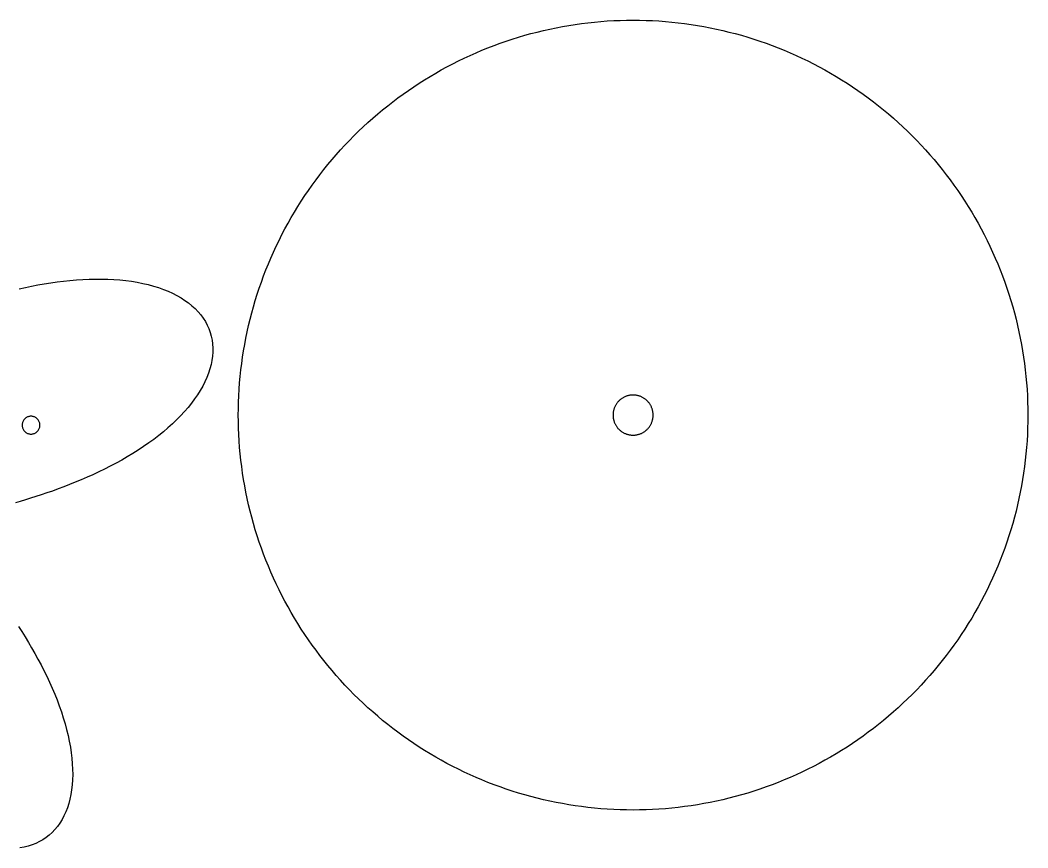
# Model space of a CAD drawing. Header units: millimetres. Extents: x 0 to 411, y 14 to 280.
# Drawn here: x 253 to 411.3, y 150.1 to 280 of the extents above; entities that cross this region are included whole.
import ezdxf

# ---------------------------------------------------------------- set-up
doc = ezdxf.new("R2010")
doc.units = ezdxf.units.MM
doc.layers.add('CUT', color=1, linetype='Continuous')

msp = doc.modelspace()

# ---------------------------------------------------------------- linework, layer by layer
at = {"layer": 'CUT'}
for points in [[(411.29, 216.99), (411.27, 215.97), (411.22, 214.96), (411.17, 213.95), (411.09, 212.93), (411, 211.92), (410.89, 210.91), (410.77, 209.91), (410.63, 208.9), (410.47, 207.9), (410.3, 206.9), (410.11, 205.9), (409.9, 204.91), (409.68, 203.92), (409.44, 202.94), (409.19, 201.95), (408.92, 200.98), (408.63, 200), (408.33, 199.03), (408.01, 198.07), (407.68, 197.11), (407.33, 196.16), (406.96, 195.21), (406.58, 194.27), (406.18, 193.34), (405.77, 192.41), (405.35, 191.49), (404.91, 190.58), (404.45, 189.67), (403.98, 188.77), (403.49, 187.88), (402.99, 187), (402.48, 186.13), (401.95, 185.26), (401.41, 184.4), (400.85, 183.55), (400.28, 182.72), (399.7, 181.89), (399.1, 181.07), (398.49, 180.26), (397.86, 179.46), (397.23, 178.67), (396.58, 177.89), (395.91, 177.12), (395.24, 176.36), (394.55, 175.62), (393.85, 174.88), (393.14, 174.16), (392.42, 173.45), (391.68, 172.75), (390.94, 172.06), (390.18, 171.39), (389.41, 170.72), (388.63, 170.07), (387.84, 169.44), (387.04, 168.81), (386.23, 168.2), (385.41, 167.6), (384.58, 167.02), (383.74, 166.45), (382.9, 165.89), (382.04, 165.35), (381.17, 164.82), (380.3, 164.31), (379.42, 163.81), (378.53, 163.32), (377.63, 162.85), (376.72, 162.39), (375.81, 161.95), (374.89, 161.53), (373.96, 161.12), (373.03, 160.72), (372.09, 160.34), (371.14, 159.97), (370.19, 159.62), (369.23, 159.29), (368.27, 158.97), (367.3, 158.67), (366.32, 158.38), (365.35, 158.11), (364.36, 157.86), (363.38, 157.62), (362.39, 157.4), (361.4, 157.19), (360.4, 157), (359.4, 156.83), (358.4, 156.67), (357.39, 156.53), (356.39, 156.41), (355.38, 156.3), (354.37, 156.21), (353.35, 156.13), (352.34, 156.07), (351.33, 156.03), (350.31, 156.01), (349.3, 156), (348.29, 156.01), (347.27, 156.03), (346.26, 156.07), (345.24, 156.13), (344.23, 156.21), (343.22, 156.3), (342.21, 156.41), (341.21, 156.53), (340.2, 156.67), (339.2, 156.83), (338.2, 157), (337.2, 157.19), (336.21, 157.4), (335.22, 157.62), (334.23, 157.86), (333.25, 158.11), (332.28, 158.38), (331.3, 158.67), (330.33, 158.97), (329.37, 159.29), (328.41, 159.62), (327.46, 159.97), (326.51, 160.34), (325.57, 160.72), (324.64, 161.12), (323.71, 161.53), (322.79, 161.95), (321.88, 162.39), (320.97, 162.85), (320.07, 163.32), (319.18, 163.81), (318.3, 164.31), (317.43, 164.82), (316.56, 165.35), (315.7, 165.89), (314.85, 166.45), (314.02, 167.02), (313.19, 167.6), (312.37, 168.2), (311.56, 168.81), (310.76, 169.44), (309.97, 170.07), (309.19, 170.72), (308.42, 171.39), (307.66, 172.06), (306.92, 172.75), (306.18, 173.45), (305.46, 174.16), (304.75, 174.88), (304.05, 175.62), (303.36, 176.36), (302.69, 177.12), (302.02, 177.89), (301.37, 178.67), (300.74, 179.46), (300.11, 180.26), (299.5, 181.07), (298.9, 181.89), (298.32, 182.72), (297.75, 183.55), (297.19, 184.4), (296.65, 185.26), (296.12, 186.13), (295.61, 187), (295.11, 187.88), (294.62, 188.77), (294.15, 189.67), (293.69, 190.58), (293.25, 191.49), (292.83, 192.41), (292.41, 193.34), (292.02, 194.27), (291.64, 195.21), (291.27, 196.16), (290.92, 197.11), (290.59, 198.07), (290.27, 199.03), (289.97, 200), (289.68, 200.98), (289.41, 201.95), (289.16, 202.94), (288.92, 203.92), (288.7, 204.91), (288.49, 205.9), (288.3, 206.9), (288.13, 207.9), (287.97, 208.9), (287.83, 209.91), (287.71, 210.91), (287.6, 211.92), (287.51, 212.93), (287.43, 213.95), (287.37, 214.96), (287.33, 215.97), (287.31, 216.99), (287.3, 218), (287.31, 219.01), (287.33, 220.03), (287.37, 221.04), (287.43, 222.05), (287.51, 223.07), (287.6, 224.08), (287.71, 225.09), (287.83, 226.09), (287.97, 227.1), (288.13, 228.1), (288.3, 229.1), (288.49, 230.1), (288.7, 231.09), (288.92, 232.08), (289.16, 233.06), (289.41, 234.05), (289.68, 235.02), (289.97, 236), (290.27, 236.97), (290.59, 237.93), (290.92, 238.89), (291.27, 239.84), (291.64, 240.79), (292.02, 241.73), (292.41, 242.66), (292.83, 243.59), (293.25, 244.51), (293.69, 245.42), (294.15, 246.33), (294.62, 247.23), (295.11, 248.12), (295.61, 249), (296.12, 249.87), (296.65, 250.74), (297.19, 251.6), (297.75, 252.45), (298.32, 253.28), (298.9, 254.11), (299.5, 254.93), (300.11, 255.74), (300.74, 256.54), (301.37, 257.33), (302.02, 258.11), (302.69, 258.88), (303.36, 259.64), (304.05, 260.38), (304.75, 261.12), (305.46, 261.84), (306.18, 262.55), (306.92, 263.25), (307.66, 263.94), (308.42, 264.61), (309.19, 265.28), (309.97, 265.93), (310.76, 266.56), (311.56, 267.19), (312.37, 267.8), (313.19, 268.4), (314.02, 268.98), (314.85, 269.55), (315.7, 270.11), (316.56, 270.65), (317.43, 271.18), (318.3, 271.69), (319.18, 272.19), (320.07, 272.68), (320.97, 273.15), (321.88, 273.61), (322.79, 274.05), (323.71, 274.47), (324.64, 274.88), (325.57, 275.28), (326.51, 275.66), (327.46, 276.03), (328.41, 276.38), (329.37, 276.71), (330.33, 277.03), (331.3, 277.33), (332.28, 277.62), (333.25, 277.89), (334.23, 278.14), (335.22, 278.38), (336.21, 278.6), (337.2, 278.81), (338.2, 279), (339.2, 279.17), (340.2, 279.33), (341.21, 279.47), (342.21, 279.59), (343.22, 279.7), (344.23, 279.79), (345.24, 279.87), (346.26, 279.93), (347.27, 279.97), (348.29, 279.99), (349.3, 280), (350.31, 279.99), (351.33, 279.97), (352.34, 279.93), (353.35, 279.87), (354.37, 279.79), (355.38, 279.7), (356.39, 279.59), (357.39, 279.47), (358.4, 279.33), (359.4, 279.17), (360.4, 279), (361.4, 278.81), (362.39, 278.6), (363.38, 278.38), (364.36, 278.14), (365.35, 277.89), (366.32, 277.62), (367.3, 277.33), (368.27, 277.03), (369.23, 276.71), (370.19, 276.38), (371.14, 276.03), (372.09, 275.66), (373.03, 275.28), (373.96, 274.88), (374.89, 274.47), (375.81, 274.05), (376.72, 273.61), (377.63, 273.15), (378.53, 272.68), (379.42, 272.19), (380.3, 271.69), (381.17, 271.18), (382.04, 270.65), (382.9, 270.11), (383.74, 269.55), (384.58, 268.98), (385.41, 268.4), (386.23, 267.8), (387.04, 267.19), (387.84, 266.56), (388.63, 265.93), (389.41, 265.28), (390.18, 264.61), (390.94, 263.94), (391.68, 263.25), (392.42, 262.55), (393.14, 261.84), (393.85, 261.12), (394.55, 260.38), (395.24, 259.64), (395.91, 258.88), (396.58, 258.11), (397.23, 257.33), (397.86, 256.54), (398.49, 255.74), (399.1, 254.93), (399.7, 254.11), (400.28, 253.28), (400.85, 252.45), (401.41, 251.6), (401.95, 250.74), (402.48, 249.87), (402.99, 249), (403.49, 248.12), (403.98, 247.23), (404.45, 246.33), (404.91, 245.42), (405.35, 244.51), (405.77, 243.59), (406.18, 242.66), (406.58, 241.73), (406.96, 240.79), (407.33, 239.84), (407.68, 238.89), (408.01, 237.93), (408.33, 236.97), (408.63, 236), (408.92, 235.02), (409.19, 234.05), (409.44, 233.06), (409.68, 232.08), (409.9, 231.09), (410.11, 230.1), (410.3, 229.1), (410.47, 228.1), (410.63, 227.1), (410.77, 226.09), (410.89, 225.09), (411, 224.08), (411.09, 223.07), (411.17, 222.05), (411.22, 221.04), (411.27, 220.03), (411.29, 219.01), (411.3, 218), (411.29, 216.99)], [(352.45, 218.1), (352.44, 218.21), (352.43, 218.31), (352.42, 218.41), (352.41, 218.51), (352.39, 218.61), (352.37, 218.72), (352.34, 218.82), (352.31, 218.91), (352.28, 219.01), (352.25, 219.11), (352.21, 219.21), (352.17, 219.3), (352.12, 219.39), (352.08, 219.48), (352.03, 219.57), (351.97, 219.66), (351.92, 219.75), (351.86, 219.83), (351.8, 219.92), (351.73, 220), (351.67, 220.08), (351.6, 220.15), (351.53, 220.23), (351.45, 220.3), (351.38, 220.37), (351.3, 220.43), (351.22, 220.5), (351.13, 220.56), (351.05, 220.62), (350.96, 220.67), (350.87, 220.73), (350.78, 220.78), (350.69, 220.83), (350.6, 220.87), (350.51, 220.91), (350.41, 220.95), (350.31, 220.98), (350.21, 221.01), (350.11, 221.04), (350.01, 221.07), (349.91, 221.09), (349.81, 221.11), (349.71, 221.12), (349.61, 221.13), (349.51, 221.14), (349.4, 221.15), (349.3, 221.15), (349.2, 221.15), (349.09, 221.14), (348.99, 221.13), (348.89, 221.12), (348.79, 221.11), (348.69, 221.09), (348.58, 221.07), (348.48, 221.04), (348.39, 221.01), (348.29, 220.98), (348.19, 220.95), (348.09, 220.91), (348, 220.87), (347.91, 220.83), (347.81, 220.78), (347.72, 220.73), (347.64, 220.67), (347.55, 220.62), (347.46, 220.56), (347.38, 220.5), (347.3, 220.43), (347.22, 220.37), (347.15, 220.3), (347.07, 220.23), (347, 220.15), (346.93, 220.08), (346.86, 220), (346.8, 219.92), (346.74, 219.83), (346.68, 219.75), (346.62, 219.66), (346.57, 219.57), (346.52, 219.48), (346.47, 219.39), (346.43, 219.3), (346.39, 219.21), (346.35, 219.11), (346.32, 219.01), (346.29, 218.91), (346.26, 218.82), (346.23, 218.72), (346.21, 218.61), (346.19, 218.51), (346.18, 218.41), (346.16, 218.31), (346.16, 218.21), (346.15, 218.1), (346.15, 218), (346.15, 217.9), (346.16, 217.79), (346.16, 217.69), (346.18, 217.59), (346.19, 217.49), (346.21, 217.39), (346.23, 217.28), (346.26, 217.18), (346.29, 217.09), (346.32, 216.99), (346.35, 216.89), (346.39, 216.79), (346.43, 216.7), (346.47, 216.61), (346.52, 216.52), (346.57, 216.43), (346.62, 216.34), (346.68, 216.25), (346.74, 216.17), (346.8, 216.08), (346.86, 216), (346.93, 215.92), (347, 215.85), (347.07, 215.77), (347.15, 215.7), (347.22, 215.63), (347.3, 215.57), (347.38, 215.5), (347.46, 215.44), (347.55, 215.38), (347.64, 215.33), (347.72, 215.27), (347.81, 215.22), (347.91, 215.17), (348, 215.13), (348.09, 215.09), (348.19, 215.05), (348.29, 215.02), (348.39, 214.99), (348.48, 214.96), (348.58, 214.93), (348.69, 214.91), (348.79, 214.89), (348.89, 214.88), (348.99, 214.87), (349.09, 214.86), (349.2, 214.85), (349.3, 214.85), (349.4, 214.85), (349.51, 214.86), (349.61, 214.87), (349.71, 214.88), (349.81, 214.89), (349.91, 214.91), (350.01, 214.93), (350.11, 214.96), (350.21, 214.99), (350.31, 215.02), (350.41, 215.05), (350.51, 215.09), (350.6, 215.13), (350.69, 215.17), (350.78, 215.22), (350.87, 215.27), (350.96, 215.33), (351.05, 215.38), (351.13, 215.44), (351.22, 215.5), (351.3, 215.57), (351.38, 215.63), (351.45, 215.7), (351.53, 215.77), (351.6, 215.85), (351.67, 215.92), (351.73, 216), (351.8, 216.08), (351.86, 216.17), (351.92, 216.25), (351.97, 216.34), (352.03, 216.43), (352.08, 216.52), (352.12, 216.61), (352.17, 216.7), (352.21, 216.79), (352.25, 216.89), (352.28, 216.99), (352.31, 217.09), (352.34, 217.18), (352.37, 217.28), (352.39, 217.39), (352.41, 217.49), (352.42, 217.59), (352.43, 217.69), (352.44, 217.79), (352.45, 217.9), (352.45, 218), (352.45, 218.1)], [(256.03, 215.88), (256.07, 215.99), (256.1, 216.09), (256.12, 216.2), (256.13, 216.31), (256.14, 216.42), (256.13, 216.53), (256.12, 216.64), (256.1, 216.74), (256.07, 216.85), (256.03, 216.95), (255.99, 217.05), (255.93, 217.15), (255.87, 217.24), (255.8, 217.33), (255.73, 217.41), (255.65, 217.48), (255.56, 217.55), (255.47, 217.61), (255.37, 217.67), (255.27, 217.71), (255.17, 217.75), (255.07, 217.78), (254.96, 217.8), (254.85, 217.81), (254.74, 217.82), (254.63, 217.81), (254.52, 217.8), (254.41, 217.78), (254.31, 217.75), (254.2, 217.71), (254.1, 217.67), (254.01, 217.61), (253.92, 217.55), (253.83, 217.48), (253.75, 217.41), (253.67, 217.33), (253.61, 217.24), (253.54, 217.15), (253.49, 217.05), (253.45, 216.95), (253.41, 216.85), (253.38, 216.74), (253.36, 216.64), (253.34, 216.53), (253.34, 216.42), (253.34, 216.31), (253.36, 216.2), (253.38, 216.09), (253.41, 215.99), (253.45, 215.88), (253.49, 215.78), (253.54, 215.69), (253.61, 215.59), (253.67, 215.51), (253.75, 215.43), (253.83, 215.35), (253.92, 215.29), (254.01, 215.22), (254.1, 215.17), (254.2, 215.12), (254.31, 215.09), (254.41, 215.06), (254.52, 215.04), (254.63, 215.02), (254.74, 215.02), (254.85, 215.02), (254.96, 215.04), (255.07, 215.06), (255.17, 215.09), (255.27, 215.12), (255.37, 215.17), (255.47, 215.22), (255.56, 215.29), (255.65, 215.35), (255.73, 215.43), (255.8, 215.51), (255.87, 215.59), (255.93, 215.69), (255.99, 215.78), (256.03, 215.88)]]:
    msp.add_lwpolyline(points, close=True, dxfattribs=at)
for points in [[(252.88, 237.81), (253.85, 238.03), (254.84, 238.24), (255.83, 238.43), (256.83, 238.61), (257.84, 238.77), (258.84, 238.91), (259.85, 239.04), (260.86, 239.14), (261.87, 239.23), (262.87, 239.3), (263.87, 239.34), (264.86, 239.36), (265.84, 239.36), (266.81, 239.34), (267.77, 239.29), (268.71, 239.22), (269.64, 239.12), (270.54, 239), (271.43, 238.85), (272.3, 238.68), (273.15, 238.48), (273.97, 238.26), (274.76, 238.01), (275.53, 237.74), (276.27, 237.44), (276.98, 237.12), (277.65, 236.77), (278.3, 236.41), (278.91, 236.01), (279.48, 235.6), (280.02, 235.16), (280.51, 234.71), (280.98, 234.23), (281.4, 233.73), (281.78, 233.22), (282.12, 232.68), (282.41, 232.13), (282.67, 231.57), (282.88, 230.99), (283.05, 230.39), (283.18, 229.78), (283.26, 229.16), (283.3, 228.53), (283.29, 227.89), (283.25, 227.24), (283.15, 226.58), (283.02, 225.92), (282.84, 225.25), (282.62, 224.58), (282.36, 223.91), (282.05, 223.23), (281.71, 222.55), (281.33, 221.88), (280.9, 221.2), (280.44, 220.53), (279.94, 219.86), (279.41, 219.2), (278.84, 218.55), (278.24, 217.9), (277.61, 217.25), (276.95, 216.62), (276.25, 216), (275.53, 215.38), (274.79, 214.78), (274.02, 214.19), (273.22, 213.62), (272.41, 213.05), (271.58, 212.5), (270.73, 211.97), (269.86, 211.44), (268.98, 210.94), (268.09, 210.45), (267.19, 209.97), (266.29, 209.51), (265.37, 209.07), (264.46, 208.64), (263.54, 208.23), (263.54, 208.23), (262.62, 207.83), (261.7, 207.45), (260.79, 207.09), (259.88, 206.74), (258.98, 206.4), (258.09, 206.08), (257.22, 205.78), (256.35, 205.49), (255.5, 205.21), (254.67, 204.94), (253.85, 204.69), (253.06, 204.45), (252.28, 204.21)], [(252.76, 184.82), (253.29, 184), (253.81, 183.17), (254.33, 182.32), (254.84, 181.46), (255.34, 180.59), (255.83, 179.7), (256.31, 178.81), (256.78, 177.9), (257.22, 176.99), (257.65, 176.07), (258.07, 175.14), (258.46, 174.21), (258.83, 173.28), (259.18, 172.35), (259.51, 171.41), (259.81, 170.48), (260.09, 169.55), (260.34, 168.62), (260.56, 167.7), (260.75, 166.79), (260.92, 165.89), (261.05, 165), (261.16, 164.12), (261.23, 163.25), (261.27, 162.4), (261.29, 161.57), (261.26, 160.76), (261.21, 159.96), (261.12, 159.19), (261, 158.44), (260.85, 157.72), (260.67, 157.02), (260.45, 156.34), (260.2, 155.7), (259.92, 155.08), (259.61, 154.5), (259.27, 153.94), (258.9, 153.42), (258.49, 152.93), (258.06, 152.48), (257.6, 152.06), (257.11, 151.68), (256.6, 151.33), (256.06, 151.03), (255.5, 150.76), (254.91, 150.52), (254.3, 150.33), (253.66, 150.18), (253.01, 150.06)]]:
    msp.add_lwpolyline(points, dxfattribs=at)

doc.saveas('drawing.dxf')
